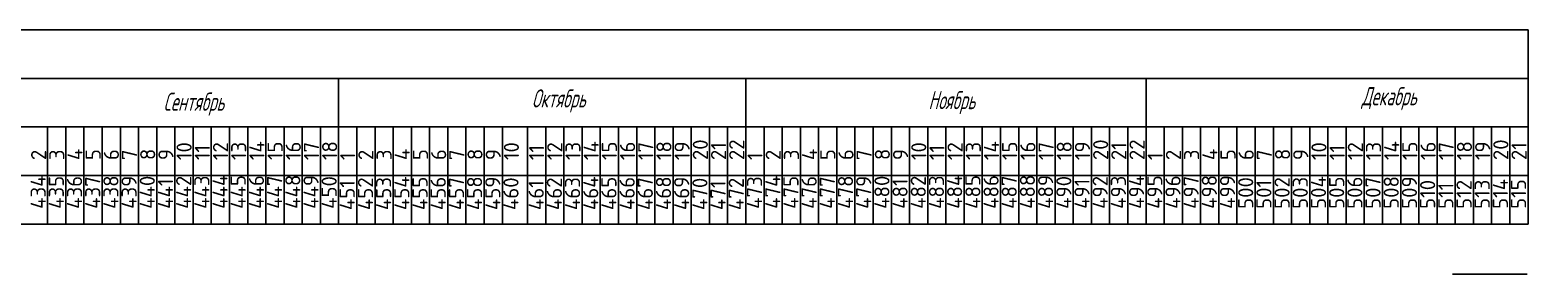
# Model space of a CAD drawing. Header units: millimetres. Extents: x 545956 to 559840, y 1708517 to 1711661.
# Drawn here: x 551693 to 552517, y 1711177 to 1711311 of the extents above; entities that cross this region are included whole.
import ezdxf

# ---------------------------------------------------------------- set-up
doc = ezdxf.new("R2010")
doc.units = ezdxf.units.MM
doc.header["$LTSCALE"] = 5
doc.layers.get('0').update_dxf_attribs({"lineweight": 30})
for name, color, linetype, lineweight in [('02 Тонкая линия', 3, 'Continuous', 25), ('ramochka', 18, 'Continuous', 50), ('text', 161, 'Continuous', 20)]:
    doc.layers.add(name, color=color, linetype=linetype, lineweight=lineweight)
doc.styles.add('GOST 2.304', font='CS_Gost2304.shx', dxfattribs={"width": 0.75, "oblique": 10})
doc.styles.get("Standard").update_dxf_attribs({"font": 'isocpeur.ttf'})

msp = doc.modelspace()

# ---------------------------------------------------------------- linework, layer by layer
at = {"color": 7, "linetype": 'ByBlock', "lineweight": 30, "ltscale": 0.4}
for p, q in [((551682.86, 1711311.32), (552516.71, 1711311.32)), ((551682.86, 1711284.65), (552516.71, 1711284.65)), ((552086.71, 1711257.99), (552086.71, 1711284.65)), ((551022.86, 1711257.99), (551862.86, 1711257.99)), ((551862.86, 1711257.99), (552516.71, 1711257.99)), ((551913.84, 1711257.99), (552516.71, 1711257.99)), ((550182.86, 1711231.32), (552516.71, 1711231.32)), ((551682.86, 1711204.65), (552516.71, 1711204.65)), ((551733.84, 1711204.65), (552516.71, 1711204.65))]:
    msp.add_line(p, q, dxfattribs=at)
at = {"ltscale": 0.4}
msp.add_line((552516.25, 1711177.15), (552475.14, 1711177.16), dxfattribs=at)
at = {"layer": 'ramochka', "color": 7, "lineweight": 30}
for p, q in [((552516.71, 1711204.65), (552516.71, 1711311.32)), ((551862.86, 1711204.65), (551862.86, 1711284.65)), ((551862.86, 1711204.65), (551862.86, 1711284.65)), ((552306.71, 1711204.65), (552306.71, 1711284.65)), ((551702.86, 1711204.65), (551702.86, 1711257.99)), ((551712.86, 1711204.65), (551712.86, 1711257.99)), ((551722.86, 1711204.65), (551722.86, 1711257.99)), ((551732.86, 1711204.65), (551732.86, 1711257.99)), ((551742.86, 1711204.65), (551742.86, 1711257.99)), ((551752.86, 1711204.65), (551752.86, 1711257.99)), ((551762.86, 1711204.65), (551762.86, 1711257.99)), ((551762.86, 1711204.65), (551762.86, 1711257.99)), ((551772.86, 1711204.65), (551772.86, 1711257.99)), ((551782.86, 1711204.65), (551782.86, 1711257.99)), ((551792.86, 1711204.65), (551792.86, 1711257.99)), ((551802.86, 1711204.65), (551802.86, 1711257.99)), ((551812.86, 1711204.65), (551812.86, 1711257.99)), ((551822.86, 1711204.65), (551822.86, 1711257.99)), ((551832.86, 1711204.65), (551832.86, 1711257.99)), ((551842.86, 1711204.65), (551842.86, 1711257.99)), ((551852.86, 1711204.65), (551852.86, 1711257.99)), ((551862.86, 1711204.65), (551862.86, 1711257.99)), ((551872.86, 1711204.65), (551872.86, 1711257.99)), ((551882.86, 1711204.65), (551882.86, 1711257.99)), ((551892.86, 1711204.65), (551892.86, 1711257.99)), ((551902.86, 1711204.65), (551902.86, 1711257.99)), ((551912.86, 1711204.65), (551912.86, 1711257.99)), ((551922.86, 1711204.65), (551922.86, 1711257.99)), ((551932.86, 1711204.65), (551932.86, 1711257.99)), ((551942.86, 1711204.65), (551942.86, 1711257.99)), ((551942.86, 1711204.65), (551942.86, 1711257.99)), ((551952.86, 1711204.65), (551952.86, 1711257.99)), ((551966.71, 1711204.65), (551966.71, 1711257.99)), ((551976.71, 1711204.65), (551976.71, 1711257.99)), ((551986.71, 1711204.65), (551986.71, 1711257.99)), ((551996.71, 1711204.65), (551996.71, 1711257.99)), ((552006.71, 1711204.65), (552006.71, 1711257.99)), ((552016.71, 1711204.65), (552016.71, 1711257.99)), ((552026.71, 1711204.65), (552026.71, 1711257.99)), ((552036.71, 1711204.65), (552036.71, 1711257.99)), ((552046.71, 1711204.65), (552046.71, 1711257.99)), ((552056.71, 1711204.65), (552056.71, 1711257.99)), ((552066.71, 1711204.65), (552066.71, 1711257.99)), ((552076.71, 1711204.65), (552076.71, 1711257.99)), ((552086.71, 1711204.65), (552086.71, 1711257.99)), ((552096.71, 1711204.65), (552096.71, 1711257.99)), ((552106.71, 1711204.65), (552106.71, 1711257.99)), ((552116.71, 1711204.65), (552116.71, 1711257.99)), ((552126.71, 1711204.65), (552126.71, 1711257.99)), ((552136.71, 1711204.65), (552136.71, 1711257.99)), ((552146.71, 1711204.65), (552146.71, 1711257.99)), ((552156.71, 1711204.65), (552156.71, 1711257.99)), ((552166.71, 1711204.65), (552166.71, 1711257.99)), ((552166.71, 1711204.65), (552166.71, 1711257.99)), ((552176.71, 1711204.65), (552176.71, 1711257.99)), ((552186.71, 1711204.65), (552186.71, 1711257.99)), ((552196.71, 1711204.65), (552196.71, 1711257.99)), ((552206.71, 1711204.65), (552206.71, 1711257.99)), ((552216.71, 1711204.65), (552216.71, 1711257.99)), ((552226.71, 1711204.65), (552226.71, 1711257.99)), ((552236.71, 1711204.65), (552236.71, 1711257.99)), ((552246.71, 1711204.65), (552246.71, 1711257.99)), ((552256.71, 1711204.65), (552256.71, 1711257.99)), ((552266.71, 1711204.65), (552266.71, 1711257.99)), ((552276.71, 1711204.65), (552276.71, 1711257.99)), ((552286.71, 1711204.65), (552286.71, 1711257.99)), ((552296.71, 1711204.65), (552296.71, 1711257.99)), ((552306.71, 1711204.65), (552306.71, 1711257.99)), ((552316.71, 1711204.65), (552316.71, 1711257.99)), ((552326.71, 1711204.65), (552326.71, 1711257.99)), ((552336.71, 1711204.65), (552336.71, 1711257.99)), ((552346.71, 1711204.65), (552346.71, 1711257.99)), ((552356.71, 1711204.65), (552356.71, 1711257.99)), ((552366.71, 1711204.65), (552366.71, 1711257.99)), ((552376.71, 1711204.65), (552376.71, 1711257.99)), ((552386.71, 1711204.65), (552386.71, 1711257.99)), ((552386.71, 1711204.65), (552386.71, 1711257.99)), ((552396.71, 1711204.65), (552396.71, 1711257.99)), ((552406.71, 1711204.65), (552406.71, 1711257.99)), ((552416.71, 1711204.65), (552416.71, 1711257.99)), ((552426.71, 1711204.65), (552426.71, 1711257.99)), ((552436.71, 1711204.65), (552436.71, 1711257.99)), ((552446.71, 1711204.65), (552446.71, 1711257.99)), ((552456.71, 1711204.65), (552456.71, 1711257.99)), ((552466.71, 1711204.65), (552466.71, 1711257.99)), ((552476.71, 1711204.65), (552476.71, 1711257.99)), ((552486.71, 1711204.65), (552486.71, 1711257.99)), ((552496.71, 1711204.65), (552496.71, 1711257.99)), ((552506.71, 1711204.65), (552506.71, 1711257.99)), ((552516.71, 1711204.65), (552516.71, 1711257.99))]:
    msp.add_line(p, q, dxfattribs=at)

# ---------------------------------------------------------------- texts
at = {"layer": '02 Тонкая линия', "color": 7, "lineweight": 30, "char_height": 8.3333, "width": 0.1202, "attachment_point": 1, "rotation": 90}
for s, insert in [('{\\fISOCPEUR|b0|i0|c204|p34;10}', (551773.75, 1711239.77)), ('{\\fISOCPEUR|b0|i0|c204|p34;11}', (551783.75, 1711239.77)), ('{\\fISOCPEUR|b0|i0|c204|p34;12}', (551793.75, 1711239.77)), ('{\\fISOCPEUR|b0|i0|c204|p34;13}', (551803.75, 1711239.77)), ('{\\fISOCPEUR|b0|i0|c204|p34;14}', (551813.75, 1711239.77)), ('{\\fISOCPEUR|b0|i0|c204|p34;15}', (551823.75, 1711239.77)), ('{\\fISOCPEUR|b0|i0|c204|p34;16}', (551833.75, 1711239.77)), ('{\\fISOCPEUR|b0|i0|c204|p34;17}', (551843.75, 1711239.77)), ('{\\fISOCPEUR|b0|i0|c204|p34;18}', (551853.75, 1711239.77)), ('{\\fISOCPEUR|b0|i0|c204|p34;10}', (551953.67, 1711239.77)), ('{\\fISOCPEUR|b0|i0|c204|p34;11}', (551967.52, 1711239.77)), ('{\\fISOCPEUR|b0|i0|c204|p34;12}', (551977.52, 1711239.77)), ('{\\fISOCPEUR|b0|i0|c204|p34;13}', (551987.52, 1711239.77)), ('{\\fISOCPEUR|b0|i0|c204|p34;14}', (551997.52, 1711239.77)), ('{\\fISOCPEUR|b0|i0|c204|p34;15}', (552007.52, 1711239.77)), ('{\\fISOCPEUR|b0|i0|c204|p34;16}', (552017.52, 1711239.77)), ('{\\fISOCPEUR|b0|i0|c204|p34;17}', (552027.52, 1711239.77)), ('{\\fISOCPEUR|b0|i0|c204|p34;18}', (552037.52, 1711239.77)), ('{\\fISOCPEUR|b0|i0|c204|p34;19}', (552047.52, 1711239.77)), ('{\\fISOCPEUR|b0|i0|c204|p34;20}', (552057.52, 1711239.77)), ('{\\fISOCPEUR|b0|i0|c204|p34;21}', (552067.52, 1711239.77)), ('{\\fISOCPEUR|b0|i0|c204|p34;22}', (552077.52, 1711239.77)), ('{\\fISOCPEUR|b0|i0|c204|p34;10}', (552177.6, 1711239.77)), ('{\\fISOCPEUR|b0|i0|c204|p34;11}', (552187.6, 1711239.77)), ('{\\fISOCPEUR|b0|i0|c204|p34;12}', (552197.6, 1711239.77)), ('{\\fISOCPEUR|b0|i0|c204|p34;13}', (552207.6, 1711239.77)), ('{\\fISOCPEUR|b0|i0|c204|p34;14}', (552217.6, 1711239.77)), ('{\\fISOCPEUR|b0|i0|c204|p34;15}', (552227.6, 1711239.77)), ('{\\fISOCPEUR|b0|i0|c204|p34;16}', (552237.6, 1711239.77)), ('{\\fISOCPEUR|b0|i0|c204|p34;17}', (552247.6, 1711239.77)), ('{\\fISOCPEUR|b0|i0|c204|p34;18}', (552257.6, 1711239.77)), ('{\\fISOCPEUR|b0|i0|c204|p34;19}', (552267.6, 1711239.77)), ('{\\fISOCPEUR|b0|i0|c204|p34;20}', (552277.6, 1711239.77)), ('{\\fISOCPEUR|b0|i0|c204|p34;21}', (552287.6, 1711239.77)), ('{\\fISOCPEUR|b0|i0|c204|p34;22}', (552297.6, 1711239.77)), ('{\\fISOCPEUR|b0|i0|c204|p34;10}', (552397.6, 1711239.77)), ('{\\fISOCPEUR|b0|i0|c204|p34;11}', (552407.6, 1711239.77)), ('{\\fISOCPEUR|b0|i0|c204|p34;12}', (552417.6, 1711239.77)), ('{\\fISOCPEUR|b0|i0|c204|p34;13}', (552427.6, 1711239.77)), ('{\\fISOCPEUR|b0|i0|c204|p34;14}', (552437.6, 1711239.77)), ('{\\fISOCPEUR|b0|i0|c204|p34;15}', (552447.6, 1711239.77)), ('{\\fISOCPEUR|b0|i0|c204|p34;16}', (552457.6, 1711239.77)), ('{\\fISOCPEUR|b0|i0|c204|p34;17}', (552467.6, 1711239.77)), ('{\\fISOCPEUR|b0|i0|c204|p34;18}', (552477.6, 1711239.77)), ('{\\fISOCPEUR|b0|i0|c204|p34;19}', (552487.6, 1711239.77)), ('{\\fISOCPEUR|b0|i0|c204|p34;20}', (552497.6, 1711239.77)), ('{\\fISOCPEUR|b0|i0|c204|p34;21}', (552507.6, 1711239.77)), ('{\\fISOCPEUR|b0|i0|c204|p34;2}', (551693.75, 1711239.77)), ('{\\fISOCPEUR|b0|i0|c204|p34;3}', (551703.75, 1711239.77)), ('{\\fISOCPEUR|b0|i0|c204|p34;4}', (551713.75, 1711239.77)), ('{\\fISOCPEUR|b0|i0|c204|p34;5}', (551723.75, 1711239.77)), ('{\\fISOCPEUR|b0|i0|c204|p34;6}', (551733.75, 1711239.77)), ('{\\fISOCPEUR|b0|i0|c204|p34;7}', (551743.75, 1711239.77)), ('{\\fISOCPEUR|b0|i0|c204|p34;8}', (551753.75, 1711239.77)), ('{\\fISOCPEUR|b0|i0|c204|p34;9}', (551763.75, 1711239.77)), ('{\\fISOCPEUR|b0|i0|c204|p34;1}', (551863.67, 1711239.77)), ('{\\fISOCPEUR|b0|i0|c204|p34;2}', (551873.67, 1711239.77)), ('{\\fISOCPEUR|b0|i0|c204|p34;3}', (551883.67, 1711239.77)), ('{\\fISOCPEUR|b0|i0|c204|p34;4}', (551893.67, 1711239.77)), ('{\\fISOCPEUR|b0|i0|c204|p34;5}', (551903.67, 1711239.77)), ('{\\fISOCPEUR|b0|i0|c204|p34;6}', (551913.67, 1711239.77)), ('{\\fISOCPEUR|b0|i0|c204|p34;7}', (551923.67, 1711239.77)), ('{\\fISOCPEUR|b0|i0|c204|p34;8}', (551933.67, 1711239.77)), ('{\\fISOCPEUR|b0|i0|c204|p34;9}', (551943.67, 1711239.77)), ('{\\fISOCPEUR|b0|i0|c204|p34;1}', (552087.6, 1711239.77)), ('{\\fISOCPEUR|b0|i0|c204|p34;2}', (552097.6, 1711239.77)), ('{\\fISOCPEUR|b0|i0|c204|p34;3}', (552107.6, 1711239.77)), ('{\\fISOCPEUR|b0|i0|c204|p34;4}', (552117.6, 1711239.77)), ('{\\fISOCPEUR|b0|i0|c204|p34;5}', (552127.6, 1711239.77)), ('{\\fISOCPEUR|b0|i0|c204|p34;6}', (552137.6, 1711239.77)), ('{\\fISOCPEUR|b0|i0|c204|p34;7}', (552147.6, 1711239.77)), ('{\\fISOCPEUR|b0|i0|c204|p34;8}', (552157.6, 1711239.77)), ('{\\fISOCPEUR|b0|i0|c204|p34;9}', (552167.6, 1711239.77)), ('{\\fISOCPEUR|b0|i0|c204|p34;1}', (552307.6, 1711239.77)), ('{\\fISOCPEUR|b0|i0|c204|p34;2}', (552317.6, 1711239.77)), ('{\\fISOCPEUR|b0|i0|c204|p34;3}', (552327.6, 1711239.77)), ('{\\fISOCPEUR|b0|i0|c204|p34;4}', (552337.6, 1711239.77)), ('{\\fISOCPEUR|b0|i0|c204|p34;5}', (552347.6, 1711239.77)), ('{\\fISOCPEUR|b0|i0|c204|p34;6}', (552357.6, 1711239.77)), ('{\\fISOCPEUR|b0|i0|c204|p34;7}', (552367.6, 1711239.77)), ('{\\fISOCPEUR|b0|i0|c204|p34;8}', (552377.6, 1711239.77)), ('{\\fISOCPEUR|b0|i0|c204|p34;9}', (552387.6, 1711239.77)), ('{\\fISOCPEUR|b0|i0|c204|p34;434}', (551693.49, 1711212.96)), ('{\\fISOCPEUR|b0|i0|c204|p34;435}', (551703.49, 1711212.96)), ('{\\fISOCPEUR|b0|i0|c204|p34;436}', (551713.49, 1711212.96)), ('{\\fISOCPEUR|b0|i0|c204|p34;437}', (551723.49, 1711212.96)), ('{\\fISOCPEUR|b0|i0|c204|p34;438}', (551733.49, 1711212.96)), ('{\\fISOCPEUR|b0|i0|c204|p34;439}', (551743.49, 1711212.96)), ('{\\fISOCPEUR|b0|i0|c204|p34;440}', (551753.49, 1711212.96)), ('{\\fISOCPEUR|b0|i0|c204|p34;442}', (551773.49, 1711212.96)), ('{\\fISOCPEUR|b0|i0|c204|p34;443}', (551783.49, 1711212.96)), ('{\\fISOCPEUR|b0|i0|c204|p34;444}', (551793.49, 1711212.96)), ('{\\fISOCPEUR|b0|i0|c204|p34;445}', (551803.49, 1711212.96)), ('{\\fISOCPEUR|b0|i0|c204|p34;446}', (551813.49, 1711212.96)), ('{\\fISOCPEUR|b0|i0|c204|p34;447}', (551823.49, 1711212.96)), ('{\\fISOCPEUR|b0|i0|c204|p34;448}', (551833.49, 1711212.96)), ('{\\fISOCPEUR|b0|i0|c204|p34;449}', (551843.49, 1711212.96)), ('{\\fISOCPEUR|b0|i0|c204|p34;450}', (551853.49, 1711212.96)), ('{\\fISOCPEUR|b0|i0|c204|p34;454}', (551893.42, 1711212.28)), ('{\\fISOCPEUR|b0|i0|c204|p34;458}', (551933.42, 1711212.28)), ('{\\fISOCPEUR|b0|i0|c204|p34;464}', (551997.27, 1711212.28)), ('{\\fISOCPEUR|b0|i0|c204|p34;468}', (552037.27, 1711212.28)), ('{\\fISOCPEUR|b0|i0|c204|p34;473}', (552087.34, 1711212.96)), ('{\\fISOCPEUR|b0|i0|c204|p34;474}', (552097.34, 1711212.96)), ('{\\fISOCPEUR|b0|i0|c204|p34;475}', (552107.34, 1711212.96)), ('{\\fISOCPEUR|b0|i0|c204|p34;476}', (552117.34, 1711212.96)), ('{\\fISOCPEUR|b0|i0|c204|p34;477}', (552127.34, 1711212.96)), ('{\\fISOCPEUR|b0|i0|c204|p34;478}', (552137.34, 1711212.96)), ('{\\fISOCPEUR|b0|i0|c204|p34;479}', (552147.34, 1711212.96)), ('{\\fISOCPEUR|b0|i0|c204|p34;480}', (552157.34, 1711212.96)), ('{\\fISOCPEUR|b0|i0|c204|p34;482}', (552177.34, 1711212.96)), ('{\\fISOCPEUR|b0|i0|c204|p34;483}', (552187.34, 1711212.96)), ('{\\fISOCPEUR|b0|i0|c204|p34;484}', (552197.34, 1711212.96)), ('{\\fISOCPEUR|b0|i0|c204|p34;485}', (552207.34, 1711212.96)), ('{\\fISOCPEUR|b0|i0|c204|p34;486}', (552217.34, 1711212.96)), ('{\\fISOCPEUR|b0|i0|c204|p34;487}', (552227.34, 1711212.96)), ('{\\fISOCPEUR|b0|i0|c204|p34;488}', (552237.34, 1711212.96)), ('{\\fISOCPEUR|b0|i0|c204|p34;489}', (552247.34, 1711212.96)), ('{\\fISOCPEUR|b0|i0|c204|p34;490}', (552257.34, 1711212.96)), ('{\\fISOCPEUR|b0|i0|c204|p34;492}', (552277.34, 1711212.96)), ('{\\fISOCPEUR|b0|i0|c204|p34;493}', (552287.34, 1711212.96)), ('{\\fISOCPEUR|b0|i0|c204|p34;494}', (552297.34, 1711212.96)), ('{\\fISOCPEUR|b0|i0|c204|p34;495}', (552307.34, 1711212.96)), ('{\\fISOCPEUR|b0|i0|c204|p34;496}', (552317.34, 1711212.96)), ('{\\fISOCPEUR|b0|i0|c204|p34;497}', (552327.34, 1711212.96)), ('{\\fISOCPEUR|b0|i0|c204|p34;498}', (552337.34, 1711212.96)), ('{\\fISOCPEUR|b0|i0|c204|p34;499}', (552347.34, 1711212.96)), ('{\\fISOCPEUR|b0|i0|c204|p34;504}', (552397.34, 1711212.96)), ('{\\fISOCPEUR|b0|i0|c204|p34;505}', (552407.34, 1711212.96)), ('{\\fISOCPEUR|b0|i0|c204|p34;506}', (552417.34, 1711212.96)), ('{\\fISOCPEUR|b0|i0|c204|p34;508}', (552437.34, 1711212.96)), ('{\\fISOCPEUR|b0|i0|c204|p34;509}', (552447.34, 1711212.96)), ('{\\fISOCPEUR|b0|i0|c204|p34;441}', (551763.49, 1711212.96)), ('{\\fISOCPEUR|b0|i0|c204|p34;451}', (551863.42, 1711212.28)), ('{\\fISOCPEUR|b0|i0|c204|p34;452}', (551873.42, 1711212.28)), ('{\\fISOCPEUR|b0|i0|c204|p34;453}', (551883.42, 1711212.28)), ('{\\fISOCPEUR|b0|i0|c204|p34;455}', (551903.42, 1711212.28)), ('{\\fISOCPEUR|b0|i0|c204|p34;456}', (551913.42, 1711212.28)), ('{\\fISOCPEUR|b0|i0|c204|p34;457}', (551923.42, 1711212.28)), ('{\\fISOCPEUR|b0|i0|c204|p34;459}', (551943.42, 1711212.28)), ('{\\fISOCPEUR|b0|i0|c204|p34;460}', (551953.42, 1711212.28)), ('{\\fISOCPEUR|b0|i0|c204|p34;461}', (551967.27, 1711212.28)), ('{\\fISOCPEUR|b0|i0|c204|p34;462}', (551977.27, 1711212.28)), ('{\\fISOCPEUR|b0|i0|c204|p34;463}', (551987.27, 1711212.28)), ('{\\fISOCPEUR|b0|i0|c204|p34;465}', (552007.27, 1711212.28)), ('{\\fISOCPEUR|b0|i0|c204|p34;466}', (552017.27, 1711212.28)), ('{\\fISOCPEUR|b0|i0|c204|p34;467}', (552027.27, 1711212.28)), ('{\\fISOCPEUR|b0|i0|c204|p34;469}', (552047.27, 1711212.28)), ('{\\fISOCPEUR|b0|i0|c204|p34;470}', (552057.27, 1711212.28)), ('{\\fISOCPEUR|b0|i0|c204|p34;471}', (552067.27, 1711212.28)), ('{\\fISOCPEUR|b0|i0|c204|p34;472}', (552077.27, 1711212.28)), ('{\\fISOCPEUR|b0|i0|c204|p34;481}', (552167.34, 1711212.96)), ('{\\fISOCPEUR|b0|i0|c204|p34;491}', (552267.34, 1711212.96)), ('{\\fISOCPEUR|b0|i0|c204|p34;500}', (552357.34, 1711212.96)), ('{\\fISOCPEUR|b0|i0|c204|p34;501}', (552367.34, 1711212.96)), ('{\\fISOCPEUR|b0|i0|c204|p34;502}', (552377.34, 1711212.96)), ('{\\fISOCPEUR|b0|i0|c204|p34;503}', (552387.34, 1711212.96)), ('{\\fISOCPEUR|b0|i0|c204|p34;507}', (552427.34, 1711212.96)), ('{\\fISOCPEUR|b0|i0|c204|p34;510}', (552457.34, 1711212.96)), ('{\\fISOCPEUR|b0|i0|c204|p34;511}', (552467.34, 1711212.96)), ('{\\fISOCPEUR|b0|i0|c204|p34;512}', (552477.34, 1711212.96)), ('{\\fISOCPEUR|b0|i0|c204|p34;513}', (552487.34, 1711212.96)), ('{\\fISOCPEUR|b0|i0|c204|p34;514}', (552497.34, 1711212.96)), ('{\\fISOCPEUR|b0|i0|c204|p34;515}', (552507.34, 1711212.96))]:
    msp.add_mtext(s, dxfattribs=dict(at, insert=insert))
at = {"layer": 'text', "color": 7, "ltscale": 0.5, "char_height": 10, "width": 110, "attachment_point": 5, "style": 'GOST 2.304'}
for s, insert in [('{\\Q15;Декабрь}', (552440.35, 1711273.54)), ('{\\Q15;Сентябрь}', (551783.23, 1711270.54)), ('{\\Q15;Октябрь}', (551983.83, 1711272.34)), ('{\\Q15;Ноябрь}', (552199.92, 1711271.39))]:
    msp.add_mtext(s, dxfattribs=dict(at, insert=insert))

doc.saveas('drawing.dxf')
